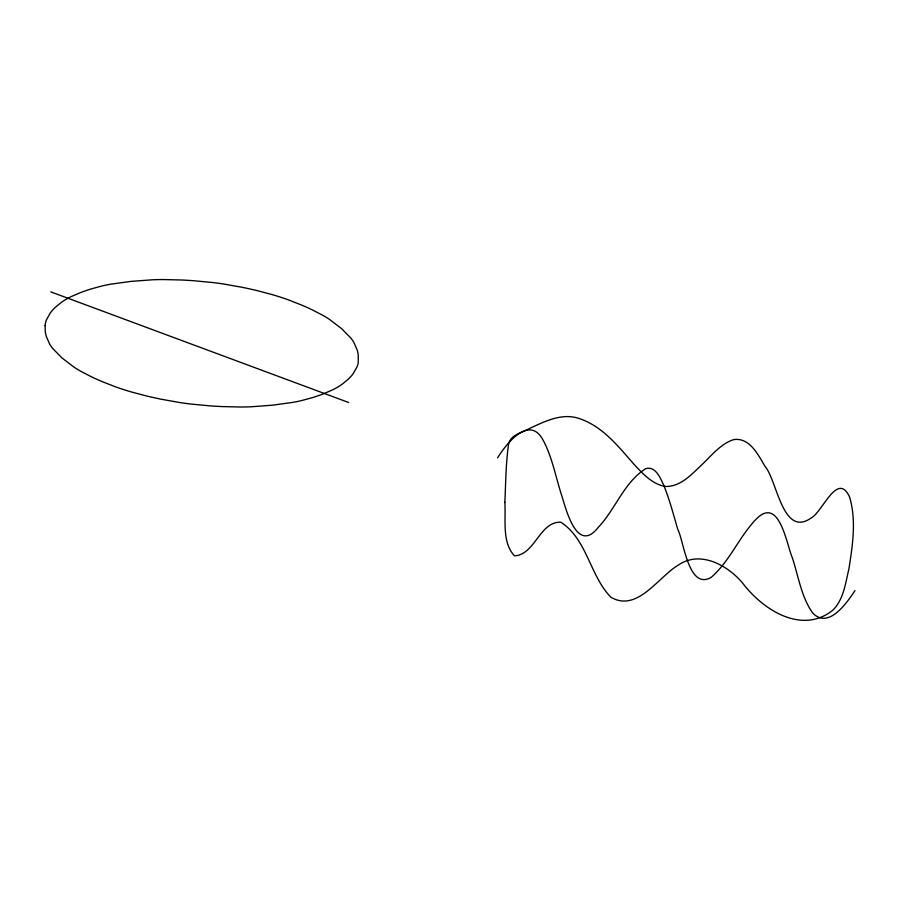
<?xml version="1.0" encoding="UTF-8"?>
<svg xmlns="http://www.w3.org/2000/svg" width="900" height="900" viewBox="0 0 900 900"><rect width="100%" height="100%" fill="white"/><g stroke="black" fill="none" stroke-linecap="round" stroke-linejoin="round"><path stroke-width="1.35" d="M497.576 457.83C505.879 444.386 528.93 414.63 542.779 439.526C552.409 457.211 555.705 477.394 561.971 496.35C566.539 511.245 577.541 554.04 598.387 527.209C615.611 509.017 624.026 482.355 645.671 468.686C655.234 465.705 660.116 477.495 663.311 484.335C669.398 498.803 673.279 514.046 677.678 529.076C683.933 541.102 688.376 590.389 711.034 577.474C729.945 561.173 739.125 536.715 756.394 518.906C779.377 495.765 786.577 544.354 792.236 557.483C798.424 576.067 801.113 596.509 812.576 612.844C828.461 629.842 846.832 602.786 855 590.591M50.805 291.87L348.66 402.502M504.844 502.312C506.036 519.806 501.705 542.002 514.429 555.851C535.264 554.794 539.426 521.449 560.801 522.202C587.149 539.19 589.725 575.483 610.83 597.184C637.391 612.877 658.508 576.484 678.803 564.784C700.492 550.238 727.47 565.29 742.342 582.727C762.39 609.446 801.596 635.119 832.804 610.234C843.727 599.423 845.471 583.065 848.925 568.811C852.592 545.243 856.541 520.312 849.577 497.014C837.383 470.632 822.386 512.584 810.866 518.164C782.539 537.84 777.105 479.914 764.899 466.2C758.216 454.759 749.587 437.299 733.77 439.582C720.585 443.835 711.742 455.366 702.023 464.558C691.852 474.086 680.951 486.608 665.831 486.484C653.332 484.785 644.175 474.975 635.839 466.346C619.391 447.964 603.574 426.589 579.161 418.522C562.252 412.706 545.265 421.189 530.168 428.164C522.72 432.675 510.728 434.194 508.579 444.161C505.789 463.387 505.811 482.94 504.844 502.312M45.09 325.609L45.304 331.819A190.597 74.475 6.4 0 0 46.384 336.6L49.669 344.126A125.55 49.061 6.4 0 0 52.706 348.491L62.021 357.975L74.059 367.166A125.775 49.14 6.4 0 0 80.584 371.16L90.551 376.358A186.446 72.844 6.4 0 0 102.296 381.668L115.054 386.662A142.864 55.822 6.4 0 0 131.771 392.074L146.138 395.876A175.41 68.535 6.4 0 0 161.167 399.218L179.752 402.536A137.745 53.82 6.4 0 0 190.879 404.055L210.33 405.889A190.597 74.475 6.4 0 0 222.176 406.575L240.446 407.014A125.55 49.061 6.4 0 0 250.774 406.8L272.543 405.18L292.928 402.368A125.775 49.14 6.4 0 0 301.478 400.601L312.244 397.688A186.446 72.844 6.4 0 0 322.864 394.054L332.46 389.925A142.864 55.822 6.4 0 0 342.146 384.244L348.322 379.159A175.41 68.535 6.4 0 0 353.171 373.68L357.109 366.716A137.745 53.82 6.4 0 0 358.267 362.43L358.245 354.746A190.597 74.475 6.4 0 0 357.165 349.965L353.869 342.439A125.55 49.061 6.4 0 0 350.843 338.074L341.516 328.59L329.49 319.399A125.775 49.14 6.4 0 0 322.965 315.405L312.998 310.207A186.446 72.844 6.4 0 0 301.252 304.909L288.495 299.902A142.864 55.822 6.4 0 0 271.778 294.491L257.411 290.689A175.41 68.535 6.4 0 0 242.381 287.347L223.796 284.029A137.745 53.82 6.4 0 0 212.67 282.521L193.219 280.688A190.597 74.475 6.4 0 0 181.373 279.99L163.102 279.551A125.55 49.061 6.4 0 0 152.775 279.776L131.006 281.385L110.621 284.197A125.775 49.14 6.4 0 0 102.071 285.964L91.305 288.889A186.446 72.844 6.4 0 0 80.685 292.511L71.089 296.64A142.864 55.822 6.4 0 0 61.402 302.332L55.226 307.406A175.41 68.535 6.4 0 0 50.366 312.885L46.44 319.86A137.745 53.82 6.4 0 0 45.281 324.135L45.09 325.609"/></g></svg>
